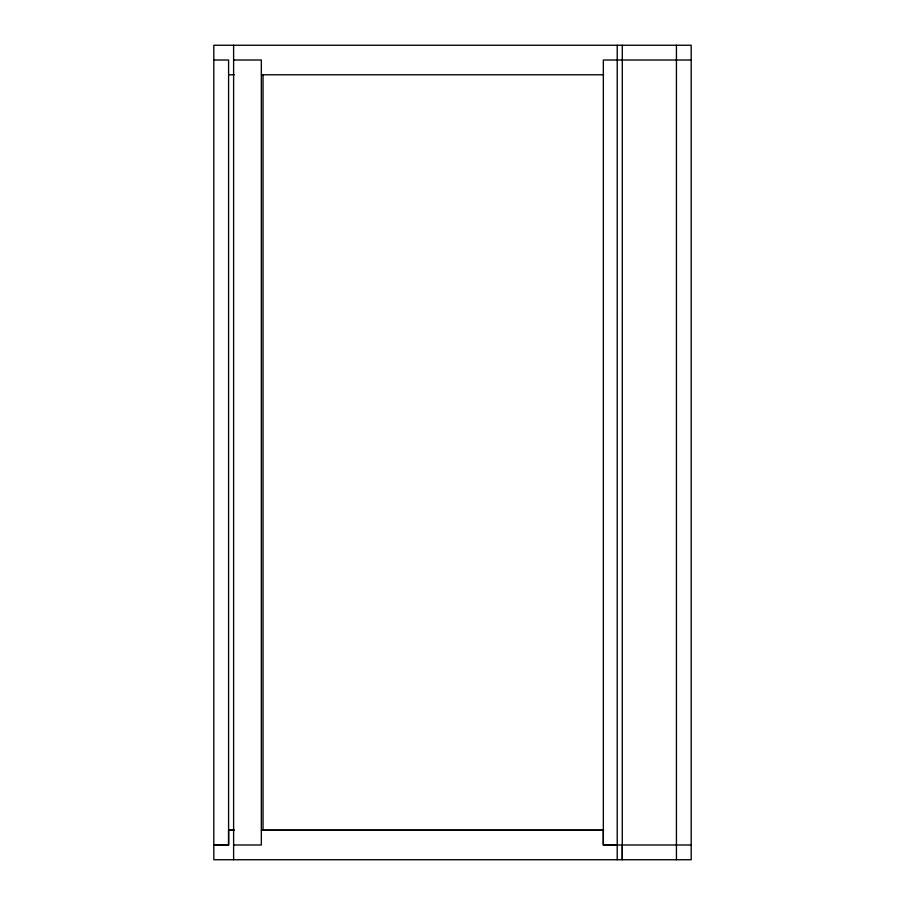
<?xml version="1.0" encoding="UTF-8"?>
<svg xmlns="http://www.w3.org/2000/svg" width="905" height="905" viewBox="0 0 905 905"><rect width="100%" height="100%" fill="white"/><g stroke="black" fill="none" stroke-linecap="round" stroke-linejoin="round"><path stroke-width="1.36" d="M228.603 830.224L234.248 830.224L228.603 830.224L228.592 844.987L213.806 844.987L213.806 45.25L691.194 45.25L691.194 859.739L213.829 859.739L213.806 844.976L228.592 844.987L228.592 60.013L213.806 60.013M233.614 859.739L233.614 45.25M617.199 859.739L617.221 844.976L603.341 844.987L603.318 830.224L261.341 830.202M622.289 844.976L622.278 859.739L622.289 45.25M233.614 60.013L261.341 60.013L261.341 844.987L233.614 844.987M691.194 60.013L603.341 60.013L603.341 844.987L691.194 844.987M228.592 74.776L234.248 74.776M261.341 74.776L603.601 74.776M603.601 830.224L263.038 830.224L263.038 74.776M676.431 45.25L676.431 859.75M617.221 45.25L617.221 844.987"/></g></svg>
